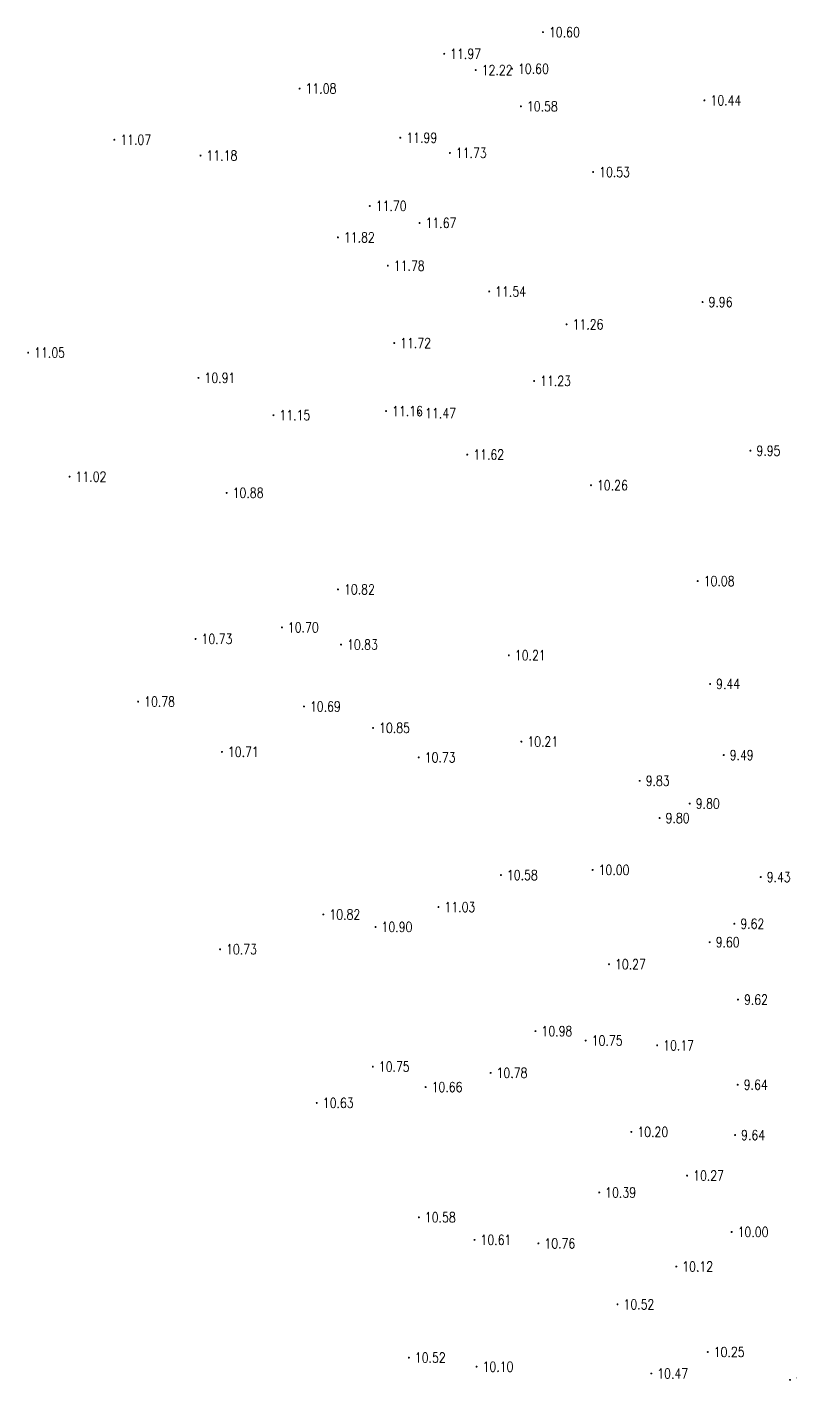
# Model space of a CAD drawing. Extents: x 476861 to 479475, y 2367369 to 2370541.
# Drawn here: x 477391.7 to 477468, y 2367640.1 to 2367775.9 of the extents above; entities that cross this region are included whole.
import ezdxf
from ezdxf.enums import TextEntityAlignment as Align

# ---------------------------------------------------------------- set-up
doc = ezdxf.new("R2010")
doc.units = 0
doc.header["$LTSCALE"] = 0.5
doc.layers.get('0').update_dxf_attribs({"linetype": 'CONTINUOUS'})
doc.layers.add('GCD', color=1, linetype='CONTINUOUS')
doc.styles.add('HZ', font='rs.shx', dxfattribs={"width": 0.8, "bigfont": 'hztxt.shx'})

# ---------------------------------------------------------------- blocks, each defined once
blk = doc.blocks.new('GC200')
at = {"linetype": 'Continuous', "const_width": 0.2, "flags": 128}
blk.add_lwpolyline([(-0.1, 0, 1), (0.1, 0, 1)], format="xyb", close=True, dxfattribs=at)

msp = doc.modelspace()

# ---------------------------------------------------------------- block references
at = {"layer": 'GCD', "linetype": 'Continuous'}
ref = msp.add_blockref('GC200', (477443.238, 2367775.377, 10.604), dxfattribs=dict(at, xscale=0.5, yscale=0.5, zscale=0.5))
ref.add_attrib('height', '10.60', dxfattribs={"linetype": 'Continuous', "height": 1, "style": 'HZ', "width": 0.8}).set_placement((477443.838, 2367775.377, 10.604), align=Align.MIDDLE_LEFT)
ref = msp.add_blockref('GC200', (477433.361, 2367773.21, 11.965), dxfattribs=dict(at, xscale=0.5, yscale=0.5, zscale=0.5))
ref.add_attrib('height', '11.97', dxfattribs={"linetype": 'Continuous', "height": 1, "style": 'HZ', "width": 0.8}).set_placement((477433.961, 2367773.21, 11.965), align=Align.MIDDLE_LEFT)
ref = msp.add_blockref('GC200', (477436.516, 2367771.582, 12.215), dxfattribs=dict(at, xscale=0.5, yscale=0.5, zscale=0.5))
ref.add_attrib('height', '12.22', dxfattribs={"linetype": 'Continuous', "height": 1, "style": 'HZ', "width": 0.8}).set_placement((477437.116, 2367771.582, 12.215), align=Align.MIDDLE_LEFT)
ref = msp.add_blockref('GC200', (477440.139, 2367771.71, 10.597), dxfattribs=dict(at, xscale=0.5, yscale=0.5, zscale=0.5))
ref.add_attrib('height', '10.60', dxfattribs={"linetype": 'Continuous', "height": 1, "style": 'HZ', "width": 0.8}).set_placement((477440.739, 2367771.71, 10.597), align=Align.MIDDLE_LEFT)
ref = msp.add_blockref('GC200', (477418.896, 2367769.734, 11.08), dxfattribs=dict(at, xscale=0.5, yscale=0.5, zscale=0.5))
ref.add_attrib('height', '11.08', dxfattribs={"linetype": 'Continuous', "height": 1, "style": 'HZ', "width": 0.8}).set_placement((477419.496, 2367769.734, 11.08), align=Align.MIDDLE_LEFT)
ref = msp.add_blockref('GC200', (477459.386, 2367768.549, 10.44), dxfattribs=dict(at, xscale=0.5, yscale=0.5, zscale=0.5))
ref.add_attrib('height', '10.44', dxfattribs={"linetype": 'Continuous', "height": 1, "style": 'HZ', "width": 0.8}).set_placement((477459.986, 2367768.549, 10.44), align=Align.MIDDLE_LEFT)
ref = msp.add_blockref('GC200', (477441.031, 2367767.956, 10.582), dxfattribs=dict(at, xscale=0.5, yscale=0.5, zscale=0.5))
ref.add_attrib('height', '10.58', dxfattribs={"linetype": 'Continuous', "height": 1, "style": 'HZ', "width": 0.8}).set_placement((477441.631, 2367767.956, 10.582), align=Align.MIDDLE_LEFT)
ref = msp.add_blockref('GC200', (477400.371, 2367764.612, 11.069), dxfattribs=dict(at, xscale=0.5, yscale=0.5, zscale=0.5))
ref.add_attrib('height', '11.07', dxfattribs={"linetype": 'Continuous', "height": 1, "style": 'HZ', "width": 0.8}).set_placement((477400.971, 2367764.612, 11.069), align=Align.MIDDLE_LEFT)
ref = msp.add_blockref('GC200', (477428.97, 2367764.819, 11.991), dxfattribs=dict(at, xscale=0.5, yscale=0.5, zscale=0.5))
ref.add_attrib('height', '11.99', dxfattribs={"linetype": 'Continuous', "height": 1, "style": 'HZ', "width": 0.8}).set_placement((477429.57, 2367764.819, 11.991), align=Align.MIDDLE_LEFT)
ref = msp.add_blockref('GC200', (477408.991, 2367763.032, 11.18), dxfattribs=dict(at, xscale=0.5, yscale=0.5, zscale=0.5))
ref.add_attrib('height', '11.18', dxfattribs={"linetype": 'Continuous', "height": 1, "style": 'HZ', "width": 0.8}).set_placement((477409.591, 2367763.032, 11.18), align=Align.MIDDLE_LEFT)
ref = msp.add_blockref('GC200', (477433.925, 2367763.296, 11.73), dxfattribs=dict(at, xscale=0.5, yscale=0.5, zscale=0.5))
ref.add_attrib('height', '11.73', dxfattribs={"linetype": 'Continuous', "height": 1, "style": 'HZ', "width": 0.8}).set_placement((477434.525, 2367763.296, 11.73), align=Align.MIDDLE_LEFT)
ref = msp.add_blockref('GC200', (477448.253, 2367761.386, 10.53), dxfattribs=dict(at, xscale=0.5, yscale=0.5, zscale=0.5))
ref.add_attrib('height', '10.53', dxfattribs={"linetype": 'Continuous', "height": 1, "style": 'HZ', "width": 0.8}).set_placement((477448.853, 2367761.386, 10.53), align=Align.MIDDLE_LEFT)
ref = msp.add_blockref('GC200', (477425.915, 2367757.986, 11.695), dxfattribs=dict(at, xscale=0.5, yscale=0.5, zscale=0.5))
ref.add_attrib('height', '11.70', dxfattribs={"linetype": 'Continuous', "height": 1, "style": 'HZ', "width": 0.8}).set_placement((477426.515, 2367757.986, 11.695), align=Align.MIDDLE_LEFT)
ref = msp.add_blockref('GC200', (477430.897, 2367756.285, 11.666), dxfattribs=dict(at, xscale=0.5, yscale=0.5, zscale=0.5))
ref.add_attrib('height', '11.67', dxfattribs={"linetype": 'Continuous', "height": 1, "style": 'HZ', "width": 0.8}).set_placement((477431.497, 2367756.285, 11.666), align=Align.MIDDLE_LEFT)
ref = msp.add_blockref('GC200', (477422.731, 2367754.844, 11.821), dxfattribs=dict(at, xscale=0.5, yscale=0.5, zscale=0.5))
ref.add_attrib('height', '11.82', dxfattribs={"linetype": 'Continuous', "height": 1, "style": 'HZ', "width": 0.8}).set_placement((477423.331, 2367754.844, 11.821), align=Align.MIDDLE_LEFT)
ref = msp.add_blockref('GC200', (477427.723, 2367752.016, 11.784), dxfattribs=dict(at, xscale=0.5, yscale=0.5, zscale=0.5))
ref.add_attrib('height', '11.78', dxfattribs={"linetype": 'Continuous', "height": 1, "style": 'HZ', "width": 0.8}).set_placement((477428.323, 2367752.016, 11.784), align=Align.MIDDLE_LEFT)
ref = msp.add_blockref('GC200', (477437.858, 2367749.434, 11.544), dxfattribs=dict(at, xscale=0.5, yscale=0.5, zscale=0.5))
ref.add_attrib('height', '11.54', dxfattribs={"linetype": 'Continuous', "height": 1, "style": 'HZ', "width": 0.8}).set_placement((477438.458, 2367749.434, 11.544), align=Align.MIDDLE_LEFT)
ref = msp.add_blockref('GC200', (477459.194, 2367748.374, 9.959), dxfattribs=dict(at, xscale=0.5, yscale=0.5, zscale=0.5))
ref.add_attrib('height', '9.96', dxfattribs={"linetype": 'Continuous', "height": 1, "style": 'HZ', "width": 0.8}).set_placement((477459.794, 2367748.374, 9.959), align=Align.MIDDLE_LEFT)
ref = msp.add_blockref('GC200', (477445.598, 2367746.145, 11.257), dxfattribs=dict(at, xscale=0.5, yscale=0.5, zscale=0.5))
ref.add_attrib('height', '11.26', dxfattribs={"linetype": 'Continuous', "height": 1, "style": 'HZ', "width": 0.8}).set_placement((477446.198, 2367746.145, 11.257), align=Align.MIDDLE_LEFT)
ref = msp.add_blockref('GC200', (477428.36, 2367744.274, 11.724), dxfattribs=dict(at, xscale=0.5, yscale=0.5, zscale=0.5))
ref.add_attrib('height', '11.72', dxfattribs={"linetype": 'Continuous', "height": 1, "style": 'HZ', "width": 0.8}).set_placement((477428.96, 2367744.274, 11.724), align=Align.MIDDLE_LEFT)
ref = msp.add_blockref('GC200', (477391.755, 2367743.319, 11.054), dxfattribs=dict(at, xscale=0.5, yscale=0.5, zscale=0.5))
ref.add_attrib('height', '11.05', dxfattribs={"linetype": 'Continuous', "height": 1, "style": 'HZ', "width": 0.8}).set_placement((477392.355, 2367743.319, 11.054), align=Align.MIDDLE_LEFT)
ref = msp.add_blockref('GC200', (477408.788, 2367740.795, 10.914), dxfattribs=dict(at, xscale=0.5, yscale=0.5, zscale=0.5))
ref.add_attrib('height', '10.91', dxfattribs={"linetype": 'Continuous', "height": 1, "style": 'HZ', "width": 0.8}).set_placement((477409.388, 2367740.795, 10.914), align=Align.MIDDLE_LEFT)
ref = msp.add_blockref('GC200', (477442.354, 2367740.482, 11.228), dxfattribs=dict(at, xscale=0.5, yscale=0.5, zscale=0.5))
ref.add_attrib('height', '11.23', dxfattribs={"linetype": 'Continuous', "height": 1, "style": 'HZ', "width": 0.8}).set_placement((477442.954, 2367740.482, 11.228), align=Align.MIDDLE_LEFT)
ref = msp.add_blockref('GC200', (477416.286, 2367737.059, 11.15), dxfattribs=dict(at, xscale=0.5, yscale=0.5, zscale=0.5))
ref.add_attrib('height', '11.15', dxfattribs={"linetype": 'Continuous', "height": 1, "style": 'HZ', "width": 0.8}).set_placement((477416.886, 2367737.059, 11.15), align=Align.MIDDLE_LEFT)
ref = msp.add_blockref('GC200', (477427.549, 2367737.466, 11.155), dxfattribs=dict(at, xscale=0.5, yscale=0.5, zscale=0.5))
ref.add_attrib('height', '11.16', dxfattribs={"linetype": 'Continuous', "height": 1, "style": 'HZ', "width": 0.8}).set_placement((477428.149, 2367737.466, 11.155), align=Align.MIDDLE_LEFT)
ref = msp.add_blockref('GC200', (477430.862, 2367737.261, 11.468), dxfattribs=dict(at, xscale=0.5, yscale=0.5, zscale=0.5))
ref.add_attrib('height', '11.47', dxfattribs={"linetype": 'Continuous', "height": 1, "style": 'HZ', "width": 0.8}).set_placement((477431.462, 2367737.261, 11.468), align=Align.MIDDLE_LEFT)
ref = msp.add_blockref('GC200', (477435.666, 2367733.112, 11.618), dxfattribs=dict(at, xscale=0.5, yscale=0.5, zscale=0.5))
ref.add_attrib('height', '11.62', dxfattribs={"linetype": 'Continuous', "height": 1, "style": 'HZ', "width": 0.8}).set_placement((477436.266, 2367733.112, 11.618), align=Align.MIDDLE_LEFT)
ref = msp.add_blockref('GC200', (477463.986, 2367733.501, 9.954), dxfattribs=dict(at, xscale=0.5, yscale=0.5, zscale=0.5))
ref.add_attrib('height', '9.95', dxfattribs={"linetype": 'Continuous', "height": 1, "style": 'HZ', "width": 0.8}).set_placement((477464.586, 2367733.501, 9.954), align=Align.MIDDLE_LEFT)
ref = msp.add_blockref('GC200', (477395.895, 2367730.906, 11.019), dxfattribs=dict(at, xscale=0.5, yscale=0.5, zscale=0.5))
ref.add_attrib('height', '11.02', dxfattribs={"linetype": 'Continuous', "height": 1, "style": 'HZ', "width": 0.8}).set_placement((477396.495, 2367730.906, 11.019), align=Align.MIDDLE_LEFT)
ref = msp.add_blockref('GC200', (477411.605, 2367729.289, 10.879), dxfattribs=dict(at, xscale=0.5, yscale=0.5, zscale=0.5))
ref.add_attrib('height', '10.88', dxfattribs={"linetype": 'Continuous', "height": 1, "style": 'HZ', "width": 0.8}).set_placement((477412.205, 2367729.289, 10.879), align=Align.MIDDLE_LEFT)
ref = msp.add_blockref('GC200', (477448.037, 2367730.054, 10.26), dxfattribs=dict(at, xscale=0.5, yscale=0.5, zscale=0.5))
ref.add_attrib('height', '10.26', dxfattribs={"linetype": 'Continuous', "height": 1, "style": 'HZ', "width": 0.8}).set_placement((477448.637, 2367730.054, 10.26), align=Align.MIDDLE_LEFT)
ref = msp.add_blockref('GC200', (477422.739, 2367719.632, 10.823), dxfattribs=dict(at, xscale=0.5, yscale=0.5, zscale=0.5))
ref.add_attrib('height', '10.82', dxfattribs={"linetype": 'Continuous', "height": 1, "style": 'HZ', "width": 0.8}).set_placement((477423.339, 2367719.632, 10.823), align=Align.MIDDLE_LEFT)
ref = msp.add_blockref('GC200', (477458.711, 2367720.463, 10.08), dxfattribs=dict(at, xscale=0.5, yscale=0.5, zscale=0.5))
ref.add_attrib('height', '10.08', dxfattribs={"linetype": 'Continuous', "height": 1, "style": 'HZ', "width": 0.8}).set_placement((477459.311, 2367720.463, 10.08), align=Align.MIDDLE_LEFT)
ref = msp.add_blockref('GC200', (477417.129, 2367715.823, 10.704), dxfattribs=dict(at, xscale=0.5, yscale=0.5, zscale=0.5))
ref.add_attrib('height', '10.70', dxfattribs={"linetype": 'Continuous', "height": 1, "style": 'HZ', "width": 0.8}).set_placement((477417.729, 2367715.823, 10.704), align=Align.MIDDLE_LEFT)
ref = msp.add_blockref('GC200', (477408.492, 2367714.676, 10.725), dxfattribs=dict(at, xscale=0.5, yscale=0.5, zscale=0.5))
ref.add_attrib('height', '10.73', dxfattribs={"linetype": 'Continuous', "height": 1, "style": 'HZ', "width": 0.8}).set_placement((477409.092, 2367714.676, 10.725), align=Align.MIDDLE_LEFT)
ref = msp.add_blockref('GC200', (477423.042, 2367714.107, 10.826), dxfattribs=dict(at, xscale=0.5, yscale=0.5, zscale=0.5))
ref.add_attrib('height', '10.83', dxfattribs={"linetype": 'Continuous', "height": 1, "style": 'HZ', "width": 0.8}).set_placement((477423.642, 2367714.107, 10.826), align=Align.MIDDLE_LEFT)
ref = msp.add_blockref('GC200', (477439.824, 2367713.043, 10.213), dxfattribs=dict(at, xscale=0.5, yscale=0.5, zscale=0.5))
ref.add_attrib('height', '10.21', dxfattribs={"linetype": 'Continuous', "height": 1, "style": 'HZ', "width": 0.8}).set_placement((477440.424, 2367713.043, 10.213), align=Align.MIDDLE_LEFT)
ref = msp.add_blockref('GC200', (477459.954, 2367710.17, 9.441), dxfattribs=dict(at, xscale=0.5, yscale=0.5, zscale=0.5))
ref.add_attrib('height', '9.44', dxfattribs={"linetype": 'Continuous', "height": 1, "style": 'HZ', "width": 0.8}).set_placement((477460.554, 2367710.17, 9.441), align=Align.MIDDLE_LEFT)
ref = msp.add_blockref('GC200', (477402.754, 2367708.407, 10.782), dxfattribs=dict(at, xscale=0.5, yscale=0.5, zscale=0.5))
ref.add_attrib('height', '10.78', dxfattribs={"linetype": 'Continuous', "height": 1, "style": 'HZ', "width": 0.8}).set_placement((477403.354, 2367708.407, 10.782), align=Align.MIDDLE_LEFT)
ref = msp.add_blockref('GC200', (477419.334, 2367707.918, 10.692), dxfattribs=dict(at, xscale=0.5, yscale=0.5, zscale=0.5))
ref.add_attrib('height', '10.69', dxfattribs={"linetype": 'Continuous', "height": 1, "style": 'HZ', "width": 0.8}).set_placement((477419.934, 2367707.918, 10.692), align=Align.MIDDLE_LEFT)
ref = msp.add_blockref('GC200', (477426.249, 2367705.777, 10.854), dxfattribs=dict(at, xscale=0.5, yscale=0.5, zscale=0.5))
ref.add_attrib('height', '10.85', dxfattribs={"linetype": 'Continuous', "height": 1, "style": 'HZ', "width": 0.8}).set_placement((477426.849, 2367705.777, 10.854), align=Align.MIDDLE_LEFT)
ref = msp.add_blockref('GC200', (477441.076, 2367704.402, 10.213), dxfattribs=dict(at, xscale=0.5, yscale=0.5, zscale=0.5))
ref.add_attrib('height', '10.21', dxfattribs={"linetype": 'Continuous', "height": 1, "style": 'HZ', "width": 0.8}).set_placement((477441.676, 2367704.402, 10.213), align=Align.MIDDLE_LEFT)
ref = msp.add_blockref('GC200', (477411.13, 2367703.379, 10.714), dxfattribs=dict(at, xscale=0.5, yscale=0.5, zscale=0.5))
ref.add_attrib('height', '10.71', dxfattribs={"linetype": 'Continuous', "height": 1, "style": 'HZ', "width": 0.8}).set_placement((477411.73, 2367703.379, 10.714), align=Align.MIDDLE_LEFT)
ref = msp.add_blockref('GC200', (477461.311, 2367703.061, 9.489), dxfattribs=dict(at, xscale=0.5, yscale=0.5, zscale=0.5))
ref.add_attrib('height', '9.49', dxfattribs={"linetype": 'Continuous', "height": 1, "style": 'HZ', "width": 0.8}).set_placement((477461.911, 2367703.061, 9.489), align=Align.MIDDLE_LEFT)
ref = msp.add_blockref('GC200', (477430.817, 2367702.82, 10.726), dxfattribs=dict(at, xscale=0.5, yscale=0.5, zscale=0.5))
ref.add_attrib('height', '10.73', dxfattribs={"linetype": 'Continuous', "height": 1, "style": 'HZ', "width": 0.8}).set_placement((477431.417, 2367702.82, 10.726), align=Align.MIDDLE_LEFT)
ref = msp.add_blockref('GC200', (477452.906, 2367700.479, 9.827), dxfattribs=dict(at, xscale=0.5, yscale=0.5, zscale=0.5))
ref.add_attrib('height', '9.83', dxfattribs={"linetype": 'Continuous', "height": 1, "style": 'HZ', "width": 0.8}).set_placement((477453.506, 2367700.479, 9.827), align=Align.MIDDLE_LEFT)
ref = msp.add_blockref('GC200', (477457.915, 2367698.209, 9.797), dxfattribs=dict(at, xscale=0.5, yscale=0.5, zscale=0.5))
ref.add_attrib('height', '9.80', dxfattribs={"linetype": 'Continuous', "height": 1, "style": 'HZ', "width": 0.8}).set_placement((477458.515, 2367698.209, 9.797), align=Align.MIDDLE_LEFT)
ref = msp.add_blockref('GC200', (477454.9, 2367696.755, 9.801), dxfattribs=dict(at, xscale=0.5, yscale=0.5, zscale=0.5))
ref.add_attrib('height', '9.80', dxfattribs={"linetype": 'Continuous', "height": 1, "style": 'HZ', "width": 0.8}).set_placement((477455.5, 2367696.755, 9.801), align=Align.MIDDLE_LEFT)
ref = msp.add_blockref('GC200', (477439.031, 2367691.05, 10.58), dxfattribs=dict(at, xscale=0.5, yscale=0.5, zscale=0.5))
ref.add_attrib('height', '10.58', dxfattribs={"linetype": 'Continuous', "height": 1, "style": 'HZ', "width": 0.8}).set_placement((477439.631, 2367691.05, 10.58), align=Align.MIDDLE_LEFT)
ref = msp.add_blockref('GC200', (477448.201, 2367691.571, 9.995), dxfattribs=dict(at, xscale=0.5, yscale=0.5, zscale=0.5))
ref.add_attrib('height', '10.00', dxfattribs={"linetype": 'Continuous', "height": 1, "style": 'HZ', "width": 0.8}).set_placement((477448.801, 2367691.571, 9.995), align=Align.MIDDLE_LEFT)
ref = msp.add_blockref('GC200', (477465.011, 2367690.857, 9.43), dxfattribs=dict(at, xscale=0.5, yscale=0.5, zscale=0.5))
ref.add_attrib('height', '9.43', dxfattribs={"linetype": 'Continuous', "height": 1, "style": 'HZ', "width": 0.8}).set_placement((477465.611, 2367690.857, 9.43), align=Align.MIDDLE_LEFT)
ref = msp.add_blockref('GC200', (477421.279, 2367687.109, 10.824), dxfattribs=dict(at, xscale=0.5, yscale=0.5, zscale=0.5))
ref.add_attrib('height', '10.82', dxfattribs={"linetype": 'Continuous', "height": 1, "style": 'HZ', "width": 0.8}).set_placement((477421.879, 2367687.109, 10.824), align=Align.MIDDLE_LEFT)
ref = msp.add_blockref('GC200', (477432.789, 2367687.852, 11.03), dxfattribs=dict(at, xscale=0.5, yscale=0.5, zscale=0.5))
ref.add_attrib('height', '11.03', dxfattribs={"linetype": 'Continuous', "height": 1, "style": 'HZ', "width": 0.8}).set_placement((477433.389, 2367687.852, 11.03), align=Align.MIDDLE_LEFT)
ref = msp.add_blockref('GC200', (477426.496, 2367685.859, 10.9), dxfattribs=dict(at, xscale=0.5, yscale=0.5, zscale=0.5))
ref.add_attrib('height', '10.90', dxfattribs={"linetype": 'Continuous', "height": 1, "style": 'HZ', "width": 0.8}).set_placement((477427.096, 2367685.859, 10.9), align=Align.MIDDLE_LEFT)
ref = msp.add_blockref('GC200', (477462.374, 2367686.179, 9.621), dxfattribs=dict(at, xscale=0.5, yscale=0.5, zscale=0.5))
ref.add_attrib('height', '9.62', dxfattribs={"linetype": 'Continuous', "height": 1, "style": 'HZ', "width": 0.8}).set_placement((477462.974, 2367686.179, 9.621), align=Align.MIDDLE_LEFT)
ref = msp.add_blockref('GC200', (477459.905, 2367684.339, 9.596), dxfattribs=dict(at, xscale=0.5, yscale=0.5, zscale=0.5))
ref.add_attrib('height', '9.60', dxfattribs={"linetype": 'Continuous', "height": 1, "style": 'HZ', "width": 0.8}).set_placement((477460.505, 2367684.339, 9.596), align=Align.MIDDLE_LEFT)
ref = msp.add_blockref('GC200', (477410.946, 2367683.627, 10.733), dxfattribs=dict(at, xscale=0.5, yscale=0.5, zscale=0.5))
ref.add_attrib('height', '10.73', dxfattribs={"linetype": 'Continuous', "height": 1, "style": 'HZ', "width": 0.8}).set_placement((477411.546, 2367683.627, 10.733), align=Align.MIDDLE_LEFT)
ref = msp.add_blockref('GC200', (477449.841, 2367682.136, 10.272), dxfattribs=dict(at, xscale=0.5, yscale=0.5, zscale=0.5))
ref.add_attrib('height', '10.27', dxfattribs={"linetype": 'Continuous', "height": 1, "style": 'HZ', "width": 0.8}).set_placement((477450.441, 2367682.136, 10.272), align=Align.MIDDLE_LEFT)
ref = msp.add_blockref('GC200', (477462.739, 2367678.593, 9.621), dxfattribs=dict(at, xscale=0.5, yscale=0.5, zscale=0.5))
ref.add_attrib('height', '9.62', dxfattribs={"linetype": 'Continuous', "height": 1, "style": 'HZ', "width": 0.8}).set_placement((477463.339, 2367678.593, 9.621), align=Align.MIDDLE_LEFT)
ref = msp.add_blockref('GC200', (477442.49, 2367675.438, 10.98), dxfattribs=dict(at, xscale=0.5, yscale=0.5, zscale=0.5))
ref.add_attrib('height', '10.98', dxfattribs={"linetype": 'Continuous', "height": 1, "style": 'HZ', "width": 0.8}).set_placement((477443.09, 2367675.438, 10.98), align=Align.MIDDLE_LEFT)
ref = msp.add_blockref('GC200', (477447.512, 2367674.498, 10.754), dxfattribs=dict(at, xscale=0.5, yscale=0.5, zscale=0.5))
ref.add_attrib('height', '10.75', dxfattribs={"linetype": 'Continuous', "height": 1, "style": 'HZ', "width": 0.8}).set_placement((477448.112, 2367674.498, 10.754), align=Align.MIDDLE_LEFT)
ref = msp.add_blockref('GC200', (477454.657, 2367674.016, 10.17), dxfattribs=dict(at, xscale=0.5, yscale=0.5, zscale=0.5))
ref.add_attrib('height', '10.17', dxfattribs={"linetype": 'Continuous', "height": 1, "style": 'HZ', "width": 0.8}).set_placement((477455.257, 2367674.016, 10.17), align=Align.MIDDLE_LEFT)
ref = msp.add_blockref('GC200', (477426.223, 2367671.888, 10.749), dxfattribs=dict(at, xscale=0.5, yscale=0.5, zscale=0.5))
ref.add_attrib('height', '10.75', dxfattribs={"linetype": 'Continuous', "height": 1, "style": 'HZ', "width": 0.8}).set_placement((477426.823, 2367671.888, 10.749), align=Align.MIDDLE_LEFT)
ref = msp.add_blockref('GC200', (477437.998, 2367671.265, 10.78), dxfattribs=dict(at, xscale=0.5, yscale=0.5, zscale=0.5))
ref.add_attrib('height', '10.78', dxfattribs={"linetype": 'Continuous', "height": 1, "style": 'HZ', "width": 0.8}).set_placement((477438.598, 2367671.265, 10.78), align=Align.MIDDLE_LEFT)
ref = msp.add_blockref('GC200', (477431.502, 2367669.842, 10.66), dxfattribs=dict(at, xscale=0.5, yscale=0.5, zscale=0.5))
ref.add_attrib('height', '10.66', dxfattribs={"linetype": 'Continuous', "height": 1, "style": 'HZ', "width": 0.8}).set_placement((477432.102, 2367669.842, 10.66), align=Align.MIDDLE_LEFT)
ref = msp.add_blockref('GC200', (477462.715, 2367670.076, 9.64), dxfattribs=dict(at, xscale=0.5, yscale=0.5, zscale=0.5))
ref.add_attrib('height', '9.64', dxfattribs={"linetype": 'Continuous', "height": 1, "style": 'HZ', "width": 0.8}).set_placement((477463.315, 2367670.076, 9.64), align=Align.MIDDLE_LEFT)
ref = msp.add_blockref('GC200', (477420.62, 2367668.261, 10.63), dxfattribs=dict(at, xscale=0.5, yscale=0.5, zscale=0.5))
ref.add_attrib('height', '10.63', dxfattribs={"linetype": 'Continuous', "height": 1, "style": 'HZ', "width": 0.8}).set_placement((477421.22, 2367668.261, 10.63), align=Align.MIDDLE_LEFT)
ref = msp.add_blockref('GC200', (477452.074, 2367665.359, 10.2), dxfattribs=dict(at, xscale=0.5, yscale=0.5, zscale=0.5))
ref.add_attrib('height', '10.20', dxfattribs={"linetype": 'Continuous', "height": 1, "style": 'HZ', "width": 0.8}).set_placement((477452.674, 2367665.359, 10.2), align=Align.MIDDLE_LEFT)
ref = msp.add_blockref('GC200', (477462.452, 2367665.041, 9.64), dxfattribs=dict(at, xscale=0.5, yscale=0.5, zscale=0.5))
ref.add_attrib('height', '9.64', dxfattribs={"linetype": 'Continuous', "height": 1, "style": 'HZ', "width": 0.8}).set_placement((477463.052, 2367665.041, 9.64), align=Align.MIDDLE_LEFT)
ref = msp.add_blockref('GC200', (477457.653, 2367660.987, 10.272), dxfattribs=dict(at, xscale=0.5, yscale=0.5, zscale=0.5))
ref.add_attrib('height', '10.27', dxfattribs={"linetype": 'Continuous', "height": 1, "style": 'HZ', "width": 0.8}).set_placement((477458.253, 2367660.987, 10.272), align=Align.MIDDLE_LEFT)
ref = msp.add_blockref('GC200', (477448.863, 2367659.298, 10.386), dxfattribs=dict(at, xscale=0.5, yscale=0.5, zscale=0.5))
ref.add_attrib('height', '10.39', dxfattribs={"linetype": 'Continuous', "height": 1, "style": 'HZ', "width": 0.8}).set_placement((477449.463, 2367659.298, 10.386), align=Align.MIDDLE_LEFT)
ref = msp.add_blockref('GC200', (477430.829, 2367656.815, 10.583), dxfattribs=dict(at, xscale=0.5, yscale=0.5, zscale=0.5))
ref.add_attrib('height', '10.58', dxfattribs={"linetype": 'Continuous', "height": 1, "style": 'HZ', "width": 0.8}).set_placement((477431.429, 2367656.815, 10.583), align=Align.MIDDLE_LEFT)
ref = msp.add_blockref('GC200', (477436.391, 2367654.56, 10.61), dxfattribs=dict(at, xscale=0.5, yscale=0.5, zscale=0.5))
ref.add_attrib('height', '10.61', dxfattribs={"linetype": 'Continuous', "height": 1, "style": 'HZ', "width": 0.8}).set_placement((477436.991, 2367654.56, 10.61), align=Align.MIDDLE_LEFT)
ref = msp.add_blockref('GC200', (477442.784, 2367654.201, 10.76), dxfattribs=dict(at, xscale=0.5, yscale=0.5, zscale=0.5))
ref.add_attrib('height', '10.76', dxfattribs={"linetype": 'Continuous', "height": 1, "style": 'HZ', "width": 0.8}).set_placement((477443.384, 2367654.201, 10.76), align=Align.MIDDLE_LEFT)
ref = msp.add_blockref('GC200', (477462.105, 2367655.346, 10.002), dxfattribs=dict(at, xscale=0.5, yscale=0.5, zscale=0.5))
ref.add_attrib('height', '10.00', dxfattribs={"linetype": 'Continuous', "height": 1, "style": 'HZ', "width": 0.8}).set_placement((477462.705, 2367655.346, 10.002), align=Align.MIDDLE_LEFT)
ref = msp.add_blockref('GC200', (477456.565, 2367651.892, 10.12), dxfattribs=dict(at, xscale=0.5, yscale=0.5, zscale=0.5))
ref.add_attrib('height', '10.12', dxfattribs={"linetype": 'Continuous', "height": 1, "style": 'HZ', "width": 0.8}).set_placement((477457.165, 2367651.892, 10.12), align=Align.MIDDLE_LEFT)
ref = msp.add_blockref('GC200', (477450.692, 2367648.109, 10.519), dxfattribs=dict(at, xscale=0.5, yscale=0.5, zscale=0.5))
ref.add_attrib('height', '10.52', dxfattribs={"linetype": 'Continuous', "height": 1, "style": 'HZ', "width": 0.8}).set_placement((477451.292, 2367648.109, 10.519), align=Align.MIDDLE_LEFT)
ref = msp.add_blockref('GC200', (477459.717, 2367643.341, 10.248), dxfattribs=dict(at, xscale=0.5, yscale=0.5, zscale=0.5))
ref.add_attrib('height', '10.25', dxfattribs={"linetype": 'Continuous', "height": 1, "style": 'HZ', "width": 0.8}).set_placement((477460.317, 2367643.341, 10.248), align=Align.MIDDLE_LEFT)
ref = msp.add_blockref('GC200', (477429.826, 2367642.776, 10.52), dxfattribs=dict(at, xscale=0.5, yscale=0.5, zscale=0.5))
ref.add_attrib('height', '10.52', dxfattribs={"linetype": 'Continuous', "height": 1, "style": 'HZ', "width": 0.8}).set_placement((477430.426, 2367642.776, 10.52), align=Align.MIDDLE_LEFT)
ref = msp.add_blockref('GC200', (477436.598, 2367641.871, 10.101), dxfattribs=dict(at, xscale=0.5, yscale=0.5, zscale=0.5))
ref.add_attrib('height', '10.10', dxfattribs={"linetype": 'Continuous', "height": 1, "style": 'HZ', "width": 0.8}).set_placement((477437.198, 2367641.871, 10.101), align=Align.MIDDLE_LEFT)
ref = msp.add_blockref('GC200', (477454.068, 2367641.19, 10.466), dxfattribs=dict(at, xscale=0.5, yscale=0.5, zscale=0.5))
ref.add_attrib('height', '10.47', dxfattribs={"linetype": 'Continuous', "height": 1, "style": 'HZ', "width": 0.8}).set_placement((477454.668, 2367641.19, 10.466), align=Align.MIDDLE_LEFT)
ref = msp.add_blockref('GC200', (477467.948, 2367640.555, 9.89), dxfattribs=dict(at, xscale=0.5, yscale=0.5, zscale=0.5))
ref.add_attrib('height', '9.89', dxfattribs={"linetype": 'Continuous', "height": 1, "style": 'HZ', "width": 0.8}).set_placement((477468.548, 2367640.555, 9.89), align=Align.MIDDLE_LEFT)

doc.saveas('drawing.dxf')
